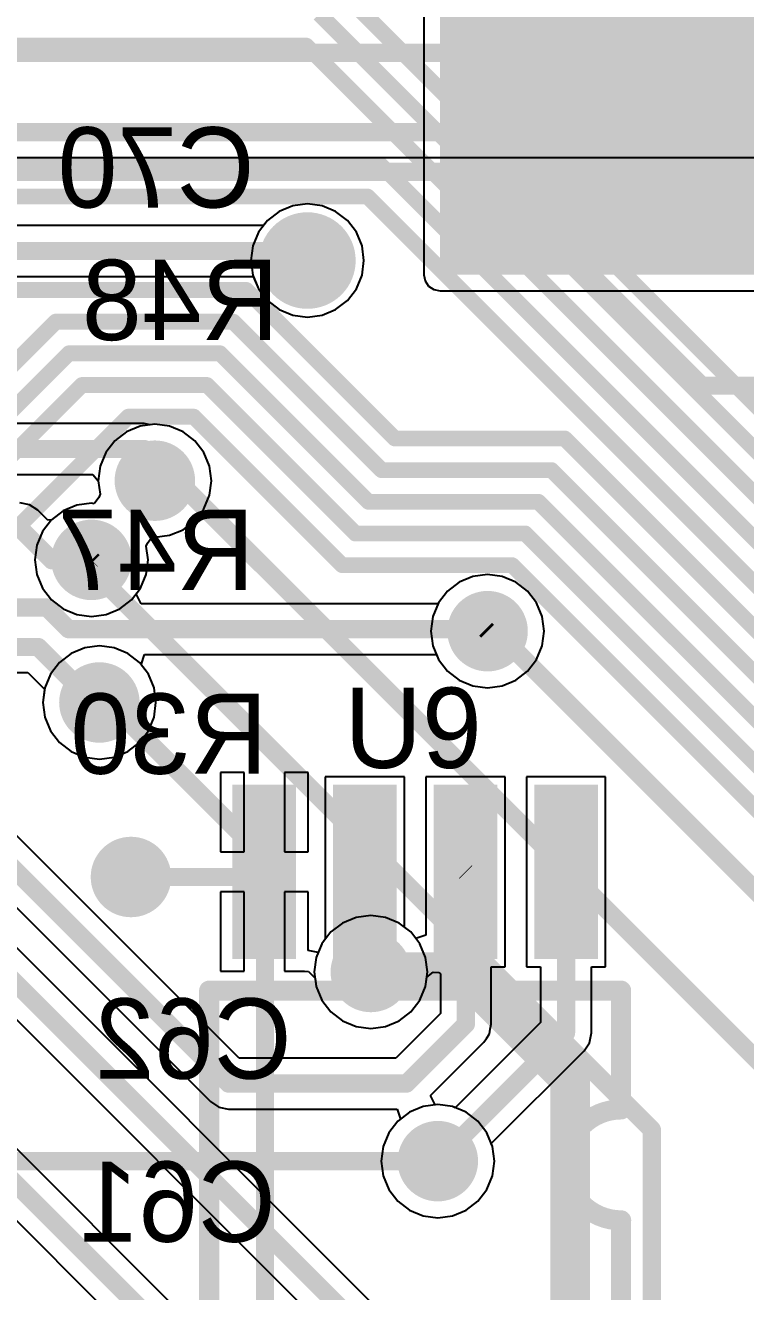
# Model space of a CAD drawing. Header units: millimetres. Extents: x 0 to 7.44, y -3.03 to 0.
# Drawn here: x 2.243 to 2.601, y -1.848 to -1.219 of the extents above; entities that cross this region are included whole.
import ezdxf

# ---------------------------------------------------------------- set-up
doc = ezdxf.new("R2010")
doc.units = ezdxf.units.MM
doc.header["$MEASUREMENT"] = 0
for name, color, linetype in [('BottomLayer', 5, 'Continuous'), ('BottomOverlay', 54, 'Continuous'), ('BottomSolder', 6, 'Continuous'), ('MidLayer1', 16, 'Continuous'), ('MidLayer2', 76, 'Continuous'), ('MultiLayer', 9, 'Continuous'), ('TopLayer', 1, 'Continuous'), ('TopOverlay', 2, 'Continuous'), ('TopPaste', 8, 'Continuous'), ('TopSolder', 216, 'Continuous'), ('ViaHoleLayer', 16, 'Continuous')]:
    doc.layers.add(name, color=color, linetype=linetype)

# ---------------------------------------------------------------- blocks, each defined once
blk = doc.blocks.new('25P80_113')
at = {"layer": 'TopLayer'}
for points in [[(-0.18504, 0.06319), (-0.1063, 0.06319), (-0.18504, 0.08681), (-0.1063, 0.08681)], [(0.1063, 0.06319), (0.18504, 0.06319), (0.1063, 0.08681), (0.18504, 0.08681)], [(-0.18504, 0.01319), (-0.1063, 0.01319), (-0.18504, 0.03681), (-0.1063, 0.03681)], [(0.1063, 0.01319), (0.18504, 0.01319), (0.1063, 0.03681), (0.18504, 0.03681)], [(-0.18504, -0.03681), (-0.1063, -0.03681), (-0.18504, -0.01319), (-0.1063, -0.01319)], [(0.1063, -0.03681), (0.18504, -0.03681), (0.1063, -0.01319), (0.18504, -0.01319)], [(-0.18504, -0.08681), (-0.1063, -0.08681), (-0.18504, -0.06319), (-0.1063, -0.06319)], [(0.1063, -0.08681), (0.18504, -0.08681), (0.1063, -0.06319), (0.18504, -0.06319)]]:
    blk.add_solid(points, dxfattribs=at)
at = {"layer": 'TopOverlay', "const_width": 0.01}
for points in [[(-0.02757, 0.10236), (-0.0866, 0.10236)], [(-0.0866, -0.10236), (-0.0866, 0.10236)], [(0.0866, 0.10236), (0.02757, 0.10236)], [(0.0866, -0.10236), (0.0866, 0.10236)], [(0.0866, -0.10236), (-0.0866, -0.10236)]]:
    blk.add_lwpolyline(points, dxfattribs=at)
at = {"layer": 'TopOverlay', "const_width": 0.005}
for points in [[(-0.0891, 0.10236, 1), (-0.0841, 0.10236, 1)], [(-0.0891, 0.10236, 1), (-0.0841, 0.10236, 1)], [(-0.03007, 0.10238, 1), (-0.02507, 0.10238, 1)], [(-0.03007, 0.10236, 1), (-0.02507, 0.10236, 1)], [(0.02507, 0.10238, 1), (0.03007, 0.10238, 1)], [(0.02507, 0.10236, 1), (0.03007, 0.10236, 1)], [(0.0841, 0.10236, 1), (0.0891, 0.10236, 1)], [(0.0841, 0.10236, 1), (0.0891, 0.10236, 1)], [(-0.0891, -0.10236, 1), (-0.0841, -0.10236, 1)], [(-0.0891, -0.10236, 1), (-0.0841, -0.10236, 1)], [(0.0841, -0.10236, 1), (0.0891, -0.10236, 1)], [(0.0841, -0.10236, 1), (0.0891, -0.10236, 1)]]:
    blk.add_lwpolyline(points, format="xyb", close=True, dxfattribs=at)
at = {"layer": 'TopOverlay', "const_width": 0.01}
blk.add_lwpolyline([(0.02757, 0.10238, -1), (-0.02757, 0.10238)], format="xyb", dxfattribs=at)
at = {"layer": 'TopPaste'}
for points in [[(-0.18504, 0.06319), (-0.1063, 0.06319), (-0.18504, 0.08681), (-0.1063, 0.08681)], [(0.1063, 0.06319), (0.18504, 0.06319), (0.1063, 0.08681), (0.18504, 0.08681)], [(-0.18504, 0.01319), (-0.1063, 0.01319), (-0.18504, 0.03681), (-0.1063, 0.03681)], [(0.1063, 0.01319), (0.18504, 0.01319), (0.1063, 0.03681), (0.18504, 0.03681)], [(-0.18504, -0.03681), (-0.1063, -0.03681), (-0.18504, -0.01319), (-0.1063, -0.01319)], [(0.1063, -0.03681), (0.18504, -0.03681), (0.1063, -0.01319), (0.18504, -0.01319)], [(-0.18504, -0.08681), (-0.1063, -0.08681), (-0.18504, -0.06319), (-0.1063, -0.06319)], [(0.1063, -0.08681), (0.18504, -0.08681), (0.1063, -0.06319), (0.18504, -0.06319)]]:
    blk.add_solid(points, dxfattribs=at)
at = {"layer": 'TopSolder'}
for points in [[(-0.18904, 0.05919), (-0.1023, 0.05919), (-0.18904, 0.09081), (-0.1023, 0.09081)], [(0.1023, 0.05919), (0.18904, 0.05919), (0.1023, 0.09081), (0.18904, 0.09081)], [(-0.18904, 0.00919), (-0.1023, 0.00919), (-0.18904, 0.04081), (-0.1023, 0.04081)], [(0.1023, 0.00919), (0.18904, 0.00919), (0.1023, 0.04081), (0.18904, 0.04081)], [(-0.18904, -0.04081), (-0.1023, -0.04081), (-0.18904, -0.00919), (-0.1023, -0.00919)], [(0.1023, -0.04081), (0.18904, -0.04081), (0.1023, -0.00919), (0.18904, -0.00919)], [(-0.18904, -0.09081), (-0.1023, -0.09081), (-0.18904, -0.05919), (-0.1023, -0.05919)], [(0.1023, -0.09081), (0.18904, -0.09081), (0.1023, -0.05919), (0.18904, -0.05919)]]:
    blk.add_solid(points, dxfattribs=at)

msp = doc.modelspace()

# ---------------------------------------------------------------- linework, layer by layer
at = {"layer": 'BottomLayer'}
for p, q in [((2.44079, -0.97638), (2.44079, -1.34252)), ((2.37561, -1.30831), (2.36883, -1.31112)), ((2.38289, -1.30735), (2.37561, -1.30831)), ((2.39016, -1.30831), (2.38289, -1.30735)), ((2.39694, -1.31112), (2.39016, -1.30831)), ((2.36883, -1.31112), (2.36301, -1.31559)), ((2.40277, -1.31559), (2.39694, -1.31112)), ((2.35854, -1.32141), (2.35573, -1.32819)), ((2.36301, -1.31559), (2.35854, -1.32141)), ((2.40723, -1.32141), (2.40277, -1.31559)), ((2.41004, -1.32819), (2.40723, -1.32141)), ((2.35573, -1.32819), (2.35477, -1.33547)), ((2.411, -1.33547), (2.41004, -1.32819)), ((2.35477, -1.33547), (2.35573, -1.34275)), ((2.41004, -1.34275), (2.411, -1.33547)), ((2.35573, -1.34275), (2.35854, -1.34953)), ((2.40723, -1.34953), (2.41004, -1.34275)), ((2.44079, -1.34252), (2.4414, -1.34559)), ((2.4414, -1.34559), (2.44314, -1.3482)), ((2.35854, -1.34953), (2.36301, -1.35535)), ((2.40277, -1.35535), (2.40723, -1.34953)), ((2.44314, -1.3482), (2.44575, -1.34994)), ((2.44575, -1.34994), (2.44882, -1.35055)), ((2.44882, -1.35055), (2.72441, -1.35055)), ((2.36301, -1.35535), (2.36883, -1.35982)), ((2.39694, -1.35982), (2.40277, -1.35535)), ((2.36883, -1.35982), (2.37561, -1.36263)), ((2.37561, -1.36263), (2.38289, -1.36358)), ((2.38289, -1.36358), (2.39016, -1.36263)), ((2.39016, -1.36263), (2.39694, -1.35982)), ((2.29302, -1.42053), (2.2872, -1.425)), ((2.29981, -1.41772), (2.29302, -1.42053)), ((2.30708, -1.41676), (2.29981, -1.41772)), ((2.31436, -1.41772), (2.30708, -1.41676)), ((2.32114, -1.42053), (2.31436, -1.41772)), ((2.32696, -1.425), (2.32114, -1.42053)), ((2.2872, -1.425), (2.28273, -1.43082)), ((2.33143, -1.43082), (2.32696, -1.425)), ((2.28273, -1.43082), (2.27993, -1.4376)), ((2.33424, -1.4376), (2.33143, -1.43082)), ((2.27993, -1.4376), (2.27897, -1.44488)), ((2.3352, -1.44488), (2.33424, -1.4376)), ((2.27897, -1.44488), (2.27986, -1.45165)), ((2.33424, -1.45216), (2.3352, -1.44488)), ((2.27932, -1.45324), (2.27696, -1.45632)), ((2.27986, -1.45165), (2.27932, -1.45324)), ((2.33143, -1.45894), (2.33424, -1.45216)), ((2.26153, -1.4599), (2.25571, -1.46437)), ((2.26831, -1.45709), (2.26153, -1.4599)), ((2.27559, -1.45613), (2.26831, -1.45709)), ((2.27696, -1.45632), (2.27559, -1.45613)), ((2.32696, -1.46476), (2.33143, -1.45894)), ((2.25571, -1.46437), (2.25124, -1.47019)), ((2.32114, -1.46923), (2.32696, -1.46476)), ((2.25124, -1.47019), (2.24843, -1.47697)), ((2.30708, -1.47299), (2.31436, -1.47204)), ((2.31436, -1.47204), (2.32114, -1.46923)), ((2.24843, -1.47697), (2.24747, -1.48425)), ((2.30281, -1.47747), (2.30335, -1.47589)), ((2.3037, -1.48425), (2.30281, -1.47747)), ((2.30335, -1.47589), (2.30571, -1.47281)), ((2.30571, -1.47281), (2.30708, -1.47299)), ((2.24747, -1.48425), (2.24843, -1.49153)), ((2.30274, -1.49153), (2.3037, -1.48425)), ((2.24843, -1.49153), (2.25124, -1.49831)), ((2.29993, -1.49831), (2.30274, -1.49153)), ((2.47244, -1.49157), (2.46516, -1.49253)), ((2.47971, -1.49253), (2.47244, -1.49157)), ((2.45838, -1.49533), (2.45256, -1.4998)), ((2.46516, -1.49253), (2.45838, -1.49533)), ((2.48649, -1.49533), (2.47971, -1.49253)), ((2.49232, -1.4998), (2.48649, -1.49533)), ((2.25124, -1.49831), (2.25571, -1.50413)), ((2.25571, -1.50413), (2.26153, -1.5086)), ((2.28964, -1.5086), (2.29547, -1.50413)), ((2.29547, -1.50413), (2.29993, -1.49831)), ((2.45256, -1.4998), (2.44809, -1.50562)), ((2.49678, -1.50562), (2.49232, -1.4998)), ((2.26153, -1.5086), (2.26831, -1.51141)), ((2.28286, -1.51141), (2.28964, -1.5086)), ((2.44809, -1.50562), (2.44528, -1.51241)), ((2.49959, -1.51241), (2.49678, -1.50562)), ((2.26831, -1.51141), (2.27559, -1.51236)), ((2.27559, -1.51236), (2.28286, -1.51141)), ((2.44528, -1.51241), (2.44432, -1.51968)), ((2.50055, -1.51968), (2.49959, -1.51241)), ((2.44432, -1.51968), (2.44528, -1.52696)), ((2.49959, -1.52696), (2.50055, -1.51968)), ((2.27225, -1.52796), (2.26547, -1.53077)), ((2.27952, -1.527), (2.27225, -1.52796)), ((2.2868, -1.52796), (2.27952, -1.527)), ((2.29358, -1.53077), (2.2868, -1.52796)), ((2.44528, -1.52696), (2.44809, -1.53374)), ((2.49678, -1.53374), (2.49959, -1.52696)), ((2.25964, -1.53523), (2.25518, -1.54106)), ((2.26547, -1.53077), (2.25964, -1.53523)), ((2.2994, -1.53523), (2.29358, -1.53077)), ((2.30387, -1.54106), (2.2994, -1.53523)), ((2.44809, -1.53374), (2.45256, -1.53956)), ((2.49232, -1.53956), (2.49678, -1.53374)), ((2.25518, -1.54106), (2.25237, -1.54784)), ((2.30668, -1.54784), (2.30387, -1.54106)), ((2.45256, -1.53956), (2.45838, -1.54403)), ((2.48649, -1.54403), (2.49232, -1.53956)), ((2.25237, -1.54784), (2.25141, -1.55512)), ((2.30764, -1.55512), (2.30668, -1.54784)), ((2.45838, -1.54403), (2.46516, -1.54684)), ((2.46516, -1.54684), (2.47244, -1.5478)), ((2.47244, -1.5478), (2.47971, -1.54684)), ((2.47971, -1.54684), (2.48649, -1.54403)), ((2.25141, -1.55512), (2.25237, -1.56239)), ((2.30668, -1.56239), (2.30764, -1.55512)), ((2.25237, -1.56239), (2.25518, -1.56917)), ((2.30387, -1.56917), (2.30668, -1.56239)), ((2.25518, -1.56917), (2.25964, -1.57499)), ((2.2994, -1.57499), (2.30387, -1.56917)), ((2.25964, -1.57499), (2.26547, -1.57946)), ((2.26547, -1.57946), (2.27225, -1.58227)), ((2.2868, -1.58227), (2.29358, -1.57946)), ((2.29358, -1.57946), (2.2994, -1.57499)), ((2.27225, -1.58227), (2.27952, -1.58323)), ((2.27952, -1.58323), (2.2868, -1.58227)), ((2.41441, -1.66095), (2.40713, -1.66191)), ((2.42168, -1.66191), (2.41441, -1.66095)), ((2.40035, -1.66472), (2.39453, -1.66918)), ((2.40713, -1.66191), (2.40035, -1.66472)), ((2.42846, -1.66472), (2.42168, -1.66191)), ((2.43429, -1.66918), (2.42846, -1.66472)), ((2.39453, -1.66918), (2.39006, -1.67501)), ((2.43875, -1.67501), (2.43429, -1.66918)), ((2.39006, -1.67501), (2.38725, -1.68179)), ((2.44156, -1.68179), (2.43875, -1.67501)), ((2.38725, -1.68179), (2.38629, -1.68906)), ((2.44252, -1.68906), (2.44156, -1.68179)), ((2.38629, -1.68906), (2.38725, -1.69634)), ((2.44156, -1.69634), (2.44252, -1.68906)), ((2.38725, -1.69634), (2.39006, -1.70312)), ((2.43875, -1.70312), (2.44156, -1.69634)), ((2.39006, -1.70312), (2.39453, -1.70894)), ((2.43429, -1.70894), (2.43875, -1.70312)), ((2.39453, -1.70894), (2.40035, -1.71341)), ((2.42846, -1.71341), (2.43429, -1.70894)), ((2.40035, -1.71341), (2.40713, -1.71622)), ((2.40713, -1.71622), (2.41441, -1.71718)), ((2.41441, -1.71718), (2.42168, -1.71622)), ((2.42168, -1.71622), (2.42846, -1.71341)), ((2.44043, -1.75593), (2.43365, -1.75873)), ((2.44771, -1.75497), (2.44043, -1.75593)), ((2.45499, -1.75593), (2.44771, -1.75497)), ((2.46177, -1.75873), (2.45499, -1.75593)), ((2.43365, -1.75873), (2.42783, -1.7632)), ((2.46759, -1.7632), (2.46177, -1.75873)), ((2.42783, -1.7632), (2.42336, -1.76903)), ((2.47206, -1.76903), (2.46759, -1.7632)), ((2.42336, -1.76903), (2.42055, -1.77581)), ((2.47487, -1.77581), (2.47206, -1.76903)), ((2.42055, -1.77581), (2.41959, -1.78308)), ((2.47582, -1.78308), (2.47487, -1.77581)), ((2.41959, -1.78308), (2.42055, -1.79036)), ((2.47487, -1.79036), (2.47582, -1.78308)), ((2.42055, -1.79036), (2.42336, -1.79714)), ((2.47206, -1.79714), (2.47487, -1.79036)), ((2.42336, -1.79714), (2.42783, -1.80296)), ((2.46759, -1.80296), (2.47206, -1.79714)), ((2.42783, -1.80296), (2.43365, -1.80743)), ((2.46177, -1.80743), (2.46759, -1.80296)), ((2.43365, -1.80743), (2.44043, -1.81024)), ((2.44043, -1.81024), (2.44771, -1.8112)), ((2.44771, -1.8112), (2.45499, -1.81024)), ((2.45499, -1.81024), (2.46177, -1.80743))]:
    msp.add_line(p, q, dxfattribs=at)
at = {"layer": 'BottomLayer', "const_width": 0.02}
for points in [[(2.37289, -1.33547, 1), (2.39289, -1.33547, 1)], [(2.29708, -1.44488, 1), (2.31708, -1.44488, 1)], [(2.26559, -1.48425, 1), (2.28559, -1.48425, 1)], [(2.46244, -1.51968, 1), (2.48244, -1.51968, 1)], [(2.26952, -1.55512, 1), (2.28952, -1.55512, 1)], [(2.28521, -1.64185, 1), (2.30521, -1.64185, 1)], [(2.40441, -1.68906, 1), (2.42441, -1.68906, 1)], [(2.43771, -1.78308, 1), (2.45771, -1.78308, 1)]]:
    msp.add_lwpolyline(points, format="xyb", close=True, dxfattribs=at)
at = {"layer": 'BottomLayer'}
msp.add_solid([(2.44882, -1.34252), (2.72441, -1.34252), (2.44882, -0.97638), (2.72441, -0.97638)], dxfattribs=at)
at = {"layer": 'BottomSolder', "const_width": 0.024}
msp.add_lwpolyline([(2.37089, -1.33547, 1), (2.39489, -1.33547, 1)], format="xyb", close=True, dxfattribs=at)
at = {"layer": 'MidLayer1'}
for points, const_width in [([(2.34747, -1.14929), (2.93375, -1.73557)], 0.00787), ([(2.38882, -1.21291), (2.91339, -1.73748)], 0.00787), ([(1.92912, -1.22866), (2.3823, -1.22866)], 0.00787), ([(2.3823, -1.22866), (2.89764, -1.744)], 0.00787), ([(2.05581, -1.28791), (2.41928, -1.28791)], 0.00787), ([(2.41928, -1.28791), (2.88189, -1.75052)], 0.00787), ([(2.06234, -1.30366), (2.41275, -1.30366)], 0.00787), ([(2.41275, -1.30366), (2.86614, -1.75705)], 0.00787), ([(2.03936, -1.35008), (2.35251, -1.35008)], 0.00787), ([(2.35251, -1.35008), (2.42632, -1.42389)], 0.00787), ([(2.20215, -1.42157), (2.2579, -1.36582)], 0.00787), ([(2.2579, -1.36582), (2.34598, -1.36582)], 0.00787), ([(2.34598, -1.36582), (2.4198, -1.43964)], 0.00787), ([(2.20867, -1.43732), (2.26442, -1.38157)], 0.00787), ([(2.26442, -1.38157), (2.33946, -1.38157)], 0.00787), ([(2.33946, -1.38157), (2.41327, -1.45539)], 0.00787), ([(2.21519, -1.45307), (2.27094, -1.39732)], 0.00787), ([(2.27094, -1.39732), (2.33294, -1.39732)], 0.00787), ([(2.33294, -1.39732), (2.40675, -1.47113)], 0.00787), ([(2.23816, -1.46882), (2.29391, -1.41307)], 0.00787), ([(2.29391, -1.41307), (2.32641, -1.41307)], 0.00787), ([(2.32641, -1.41307), (2.40023, -1.48688)], 0.00787), ([(2.42632, -1.42389), (2.51072, -1.42389)], 0.00787), ([(2.51072, -1.42389), (2.85039, -1.76357)], 0.00787), ([(2.30878, -1.43529), (2.65781, -1.78432)], 0.00906), ([(2.4198, -1.43964), (2.50419, -1.43964)], 0.00787), ([(2.50419, -1.43964), (2.83465, -1.77009)], 0.00787), ([(2.41327, -1.45539), (2.49767, -1.45539)], 0.00787), ([(2.49767, -1.45539), (2.8189, -1.77661)], 0.00787), ([(2.40675, -1.47113), (2.49115, -1.47113)], 0.00787), ([(2.49115, -1.47113), (2.80315, -1.78314)], 0.00787), ([(2.27559, -1.48425), (2.27648, -1.48514)], 0.00906), ([(2.27648, -1.48986), (2.27648, -1.48514)], 0.00906), ([(2.27648, -1.48986), (2.55409, -1.76746)], 0.00906), ([(2.40023, -1.48688), (2.48462, -1.48688)], 0.00787), ([(2.48462, -1.48688), (2.7874, -1.78966)], 0.00787), ([(2.47244, -1.51968), (2.47665, -1.51968)], 0.00906), ([(2.47665, -1.51968), (2.76153, -1.80456)], 0.00906), ([(2.27952, -1.55512), (2.28441, -1.55512)], 0.00906), ([(2.28441, -1.55512), (2.36182, -1.63253)], 0.00906), ([(2.36182, -2.54619), (2.36182, -1.63253)], 0.00906), ([(2.55409, -2.54408), (2.55409, -1.76746)], 0.00906)]:
    msp.add_lwpolyline(points, dxfattribs=dict(at, const_width=const_width))
for points, const_width in [([(2.38033, -1.22866, 1), (2.38427, -1.22866, 1)], 0.00394), ([(2.38033, -1.22866, 1), (2.38427, -1.22866, 1)], 0.00394), ([(2.41731, -1.28791, 1), (2.42125, -1.28791, 1)], 0.00394), ([(2.41731, -1.28791, 1), (2.42125, -1.28791, 1)], 0.00394), ([(2.41079, -1.30366, 1), (2.41472, -1.30366, 1)], 0.00394), ([(2.41079, -1.30366, 1), (2.41472, -1.30366, 1)], 0.00394), ([(2.37289, -1.33547, 1), (2.39289, -1.33547, 1)], 0.02), ([(2.35054, -1.35008, 1), (2.35447, -1.35008, 1)], 0.00394), ([(2.35054, -1.35008, 1), (2.35447, -1.35008, 1)], 0.00394), ([(2.25593, -1.36582, 1), (2.25987, -1.36582, 1)], 0.00394), ([(2.25593, -1.36582, 1), (2.25987, -1.36582, 1)], 0.00394), ([(2.34401, -1.36582, 1), (2.34795, -1.36582, 1)], 0.00394), ([(2.34401, -1.36582, 1), (2.34795, -1.36582, 1)], 0.00394), ([(2.26245, -1.38157, 1), (2.26639, -1.38157, 1)], 0.00394), ([(2.26245, -1.38157, 1), (2.26639, -1.38157, 1)], 0.00394), ([(2.33749, -1.38157, 1), (2.34143, -1.38157, 1)], 0.00394), ([(2.33749, -1.38157, 1), (2.34143, -1.38157, 1)], 0.00394), ([(2.26897, -1.39732, 1), (2.27291, -1.39732, 1)], 0.00394), ([(2.26897, -1.39732, 1), (2.27291, -1.39732, 1)], 0.00394), ([(2.33097, -1.39732, 1), (2.33491, -1.39732, 1)], 0.00394), ([(2.33097, -1.39732, 1), (2.33491, -1.39732, 1)], 0.00394), ([(2.29194, -1.41307, 1), (2.29587, -1.41307, 1)], 0.00394), ([(2.29194, -1.41307, 1), (2.29587, -1.41307, 1)], 0.00394), ([(2.32445, -1.41307, 1), (2.32838, -1.41307, 1)], 0.00394), ([(2.32445, -1.41307, 1), (2.32838, -1.41307, 1)], 0.00394), ([(2.42435, -1.42389, 1), (2.42829, -1.42389, 1)], 0.00394), ([(2.42435, -1.42389, 1), (2.42829, -1.42389, 1)], 0.00394), ([(2.50875, -1.42389, 1), (2.51268, -1.42389, 1)], 0.00394), ([(2.50875, -1.42389, 1), (2.51268, -1.42389, 1)], 0.00394), ([(2.29708, -1.44488, 1), (2.31708, -1.44488, 1)], 0.02), ([(2.30652, -1.43529, 1), (2.31104, -1.43529, 1)], 0.00453), ([(2.41783, -1.43964, 1), (2.42177, -1.43964, 1)], 0.00394), ([(2.41783, -1.43964, 1), (2.42177, -1.43964, 1)], 0.00394), ([(2.50222, -1.43964, 1), (2.50616, -1.43964, 1)], 0.00394), ([(2.50222, -1.43964, 1), (2.50616, -1.43964, 1)], 0.00394), ([(2.41131, -1.45539, 1), (2.41524, -1.45539, 1)], 0.00394), ([(2.41131, -1.45539, 1), (2.41524, -1.45539, 1)], 0.00394), ([(2.4957, -1.45539, 1), (2.49964, -1.45539, 1)], 0.00394), ([(2.4957, -1.45539, 1), (2.49964, -1.45539, 1)], 0.00394), ([(2.26559, -1.48425, 1), (2.28559, -1.48425, 1)], 0.02), ([(2.40478, -1.47113, 1), (2.40872, -1.47113, 1)], 0.00394), ([(2.40478, -1.47113, 1), (2.40872, -1.47113, 1)], 0.00394), ([(2.48918, -1.47113, 1), (2.49311, -1.47113, 1)], 0.00394), ([(2.48918, -1.47113, 1), (2.49311, -1.47113, 1)], 0.00394), ([(2.27332, -1.48425, 1), (2.27785, -1.48425, 1)], 0.00453), ([(2.27421, -1.48514, 1), (2.27874, -1.48514, 1)], 0.00453), ([(2.27421, -1.48514, 1), (2.27874, -1.48514, 1)], 0.00453), ([(2.27421, -1.48986, 1), (2.27874, -1.48986, 1)], 0.00453), ([(2.27421, -1.48986, 1), (2.27874, -1.48986, 1)], 0.00453), ([(2.39826, -1.48688, 1), (2.4022, -1.48688, 1)], 0.00394), ([(2.39826, -1.48688, 1), (2.4022, -1.48688, 1)], 0.00394), ([(2.48265, -1.48688, 1), (2.48659, -1.48688, 1)], 0.00394), ([(2.48265, -1.48688, 1), (2.48659, -1.48688, 1)], 0.00394), ([(2.46244, -1.51968, 1), (2.48244, -1.51968, 1)], 0.02), ([(2.47017, -1.51968, 1), (2.4747, -1.51968, 1)], 0.00453), ([(2.47439, -1.51968, 1), (2.47892, -1.51968, 1)], 0.00453), ([(2.47439, -1.51968, 1), (2.47892, -1.51968, 1)], 0.00453), ([(2.26952, -1.55512, 1), (2.28952, -1.55512, 1)], 0.02), ([(2.27726, -1.55512, 1), (2.28179, -1.55512, 1)], 0.00453), ([(2.28214, -1.55512, 1), (2.28667, -1.55512, 1)], 0.00453), ([(2.28214, -1.55512, 1), (2.28667, -1.55512, 1)], 0.00453), ([(2.28521, -1.64185, 1), (2.30521, -1.64185, 1)], 0.02), ([(2.35956, -1.63253, 1), (2.36409, -1.63253, 1)], 0.00453), ([(2.35956, -1.63253, 1), (2.36409, -1.63253, 1)], 0.00453), ([(2.40441, -1.68906, 1), (2.42441, -1.68906, 1)], 0.02), ([(2.43771, -1.78308, 1), (2.45771, -1.78308, 1)], 0.02), ([(2.55182, -1.76746, 1), (2.55635, -1.76746, 1)], 0.00453), ([(2.55182, -1.76746, 1), (2.55635, -1.76746, 1)], 0.00453)]:
    msp.add_lwpolyline(points, format="xyb", close=True, dxfattribs=dict(at, const_width=const_width))
at = {"layer": 'MidLayer2'}
for points, const_width in [([(2.37289, -1.33547, 1), (2.39289, -1.33547, 1)], 0.02), ([(2.29708, -1.44488, 1), (2.31708, -1.44488, 1)], 0.02), ([(2.26559, -1.48425, 1), (2.28559, -1.48425, 1)], 0.02), ([(2.46244, -1.51968, 1), (2.48244, -1.51968, 1)], 0.02), ([(2.26952, -1.55512, 1), (2.28952, -1.55512, 1)], 0.02), ([(2.28521, -1.64185, 1), (2.30521, -1.64185, 1)], 0.02), ([(2.40441, -1.68906, 1), (2.42441, -1.68906, 1)], 0.02), ([(2.40948, -1.68906, 1), (2.41933, -1.68906, 1)], 0.00984), ([(2.45551, -1.68906, 1), (2.46535, -1.68906, 1)], 0.00984), ([(2.45551, -1.68906, 1), (2.46535, -1.68906, 1)], 0.00984), ([(2.50862, -1.74217, 1), (2.51846, -1.74217, 1)], 0.00984), ([(2.50862, -1.74217, 1), (2.51846, -1.74217, 1)], 0.00984), ([(2.43771, -1.78308, 1), (2.45771, -1.78308, 1)], 0.02), ([(2.44544, -1.78308, 1), (2.44997, -1.78308, 1)], 0.00453)]:
    msp.add_lwpolyline(points, format="xyb", close=True, dxfattribs=dict(at, const_width=const_width))
for points, const_width in [([(2.41441, -1.68906), (2.46043, -1.68906)], 0.01969), ([(2.46043, -1.68906), (2.51354, -1.74217)], 0.01969), ([(2.51354, -1.90031), (2.51354, -1.74217)], 0.01969), ([(2.23528, -1.78308), (2.44771, -1.78308)], 0.00906)]:
    msp.add_lwpolyline(points, dxfattribs=dict(at, const_width=const_width))
at = {"layer": 'MultiLayer', "const_width": 0.02}
for points in [[(2.37289, -1.33547, 1), (2.39289, -1.33547, 1)], [(2.29708, -1.44488, 1), (2.31708, -1.44488, 1)], [(2.26559, -1.48425, 1), (2.28559, -1.48425, 1)], [(2.46244, -1.51968, 1), (2.48244, -1.51968, 1)], [(2.26952, -1.55512, 1), (2.28952, -1.55512, 1)], [(2.28521, -1.64185, 1), (2.30521, -1.64185, 1)], [(2.40441, -1.68906, 1), (2.42441, -1.68906, 1)], [(2.43771, -1.78308, 1), (2.45771, -1.78308, 1)]]:
    msp.add_lwpolyline(points, format="xyb", close=True, dxfattribs=at)
at = {"layer": 'TopLayer'}
for p, q in [((2.07102, -1.2843), (2.97638, -1.2843)), ((2.37561, -1.30831), (2.36883, -1.31112)), ((2.38289, -1.30735), (2.37561, -1.30831)), ((2.39016, -1.30831), (2.38289, -1.30735)), ((2.39694, -1.31112), (2.39016, -1.30831)), ((2.36883, -1.31112), (2.36301, -1.31559)), ((2.40277, -1.31559), (2.39694, -1.31112)), ((2.36111, -1.31806), (2.07589, -1.31806)), ((2.36301, -1.31559), (2.36111, -1.31806)), ((2.40723, -1.32141), (2.40277, -1.31559)), ((2.41004, -1.32819), (2.40723, -1.32141)), ((2.411, -1.33547), (2.41004, -1.32819)), ((2.41004, -1.34275), (2.411, -1.33547)), ((2.07589, -1.34335), (2.35598, -1.34335)), ((2.35598, -1.34335), (2.35854, -1.34953)), ((2.40723, -1.34953), (2.41004, -1.34275)), ((2.35854, -1.34953), (2.36301, -1.35535)), ((2.40277, -1.35535), (2.40723, -1.34953)), ((2.36301, -1.35535), (2.36883, -1.35982)), ((2.39694, -1.35982), (2.40277, -1.35535)), ((2.36883, -1.35982), (2.37561, -1.36263)), ((2.37561, -1.36263), (2.38289, -1.36358)), ((2.38289, -1.36358), (2.39016, -1.36263)), ((2.39016, -1.36263), (2.39694, -1.35982)), ((2.30178, -1.41649), (2.20814, -1.41649)), ((2.30472, -1.41708), (2.30178, -1.41649)), ((2.30708, -1.41676), (2.30472, -1.41708)), ((2.31436, -1.41772), (2.30708, -1.41676)), ((2.32114, -1.42053), (2.31436, -1.41772)), ((2.32696, -1.425), (2.32114, -1.42053)), ((2.33143, -1.43082), (2.32696, -1.425)), ((2.33424, -1.4376), (2.33143, -1.43082)), ((2.3352, -1.44488), (2.33424, -1.4376)), ((2.07102, -1.44178), (2.27625, -1.44178)), ((2.27625, -1.44178), (2.27897, -1.44488)), ((2.27897, -1.44488), (2.27986, -1.45165)), ((2.33424, -1.45216), (2.3352, -1.44488)), ((2.27932, -1.45324), (2.27696, -1.45632)), ((2.27986, -1.45165), (2.27932, -1.45324)), ((2.33143, -1.45894), (2.33424, -1.45216)), ((2.24482, -1.45682), (2.23998, -1.45586)), ((2.24893, -1.45956), (2.24482, -1.45682)), ((2.25385, -1.46449), (2.24893, -1.45956)), ((2.26153, -1.4599), (2.25571, -1.46437)), ((2.26831, -1.45709), (2.26153, -1.4599)), ((2.27559, -1.45613), (2.26831, -1.45709)), ((2.27696, -1.45632), (2.27559, -1.45613)), ((2.32696, -1.46476), (2.33143, -1.45894)), ((2.25571, -1.46437), (2.25385, -1.46449)), ((2.32114, -1.46923), (2.32696, -1.46476)), ((2.30708, -1.47299), (2.31436, -1.47204)), ((2.31436, -1.47204), (2.32114, -1.46923)), ((2.30281, -1.47747), (2.30335, -1.47589)), ((2.3037, -1.48425), (2.30281, -1.47747)), ((2.30335, -1.47589), (2.30571, -1.47281)), ((2.30571, -1.47281), (2.30708, -1.47299)), ((2.30274, -1.49153), (2.3037, -1.48425)), ((2.29993, -1.49831), (2.30274, -1.49153)), ((2.47244, -1.49157), (2.46516, -1.49253)), ((2.47971, -1.49253), (2.47244, -1.49157)), ((2.45838, -1.49533), (2.45256, -1.4998)), ((2.46516, -1.49253), (2.45838, -1.49533)), ((2.48649, -1.49533), (2.47971, -1.49253)), ((2.49232, -1.4998), (2.48649, -1.49533)), ((2.29783, -1.50105), (2.29993, -1.49831)), ((2.3003, -1.50605), (2.29783, -1.50105)), ((2.45256, -1.4998), (2.44809, -1.50562)), ((2.49678, -1.50562), (2.49232, -1.4998)), ((2.44791, -1.50605), (2.3003, -1.50605)), ((2.44809, -1.50562), (2.44791, -1.50605)), ((2.49959, -1.51241), (2.49678, -1.50562)), ((2.50055, -1.51968), (2.49959, -1.51241)), ((2.49959, -1.52696), (2.50055, -1.51968)), ((2.49678, -1.53374), (2.49959, -1.52696)), ((2.30025, -1.53634), (2.30189, -1.53134)), ((2.30189, -1.53134), (2.44709, -1.53134)), ((2.44709, -1.53134), (2.44809, -1.53374)), ((2.44809, -1.53374), (2.45256, -1.53956)), ((2.49232, -1.53956), (2.49678, -1.53374)), ((2.07589, -1.5402), (2.24389, -1.5402)), ((2.24389, -1.5402), (2.25227, -1.54858)), ((2.30387, -1.54106), (2.30025, -1.53634)), ((2.30668, -1.54784), (2.30387, -1.54106)), ((2.45256, -1.53956), (2.45838, -1.54403)), ((2.48649, -1.54403), (2.49232, -1.53956)), ((2.30764, -1.55512), (2.30668, -1.54784)), ((2.45838, -1.54403), (2.46516, -1.54684)), ((2.46516, -1.54684), (2.47244, -1.5478)), ((2.47244, -1.5478), (2.47971, -1.54684)), ((2.47971, -1.54684), (2.48649, -1.54403)), ((2.25227, -1.54858), (2.25141, -1.55512)), ((2.34895, -1.73188), (2.17505, -1.55799)), ((2.25141, -1.55512), (2.25237, -1.56239)), ((2.30668, -1.56239), (2.30764, -1.55512)), ((2.25237, -1.56239), (2.25518, -1.56917)), ((2.30387, -1.56917), (2.30668, -1.56239)), ((2.25518, -1.56917), (2.25964, -1.57499)), ((2.2994, -1.57499), (2.30387, -1.56917)), ((2.16087, -1.57957), (2.33477, -1.75347)), ((2.25964, -1.57499), (2.26547, -1.57946)), ((2.26547, -1.57946), (2.27225, -1.58227)), ((2.2868, -1.58227), (2.29358, -1.57946)), ((2.29358, -1.57946), (2.2994, -1.57499)), ((2.42038, -1.85911), (2.14546, -1.58419)), ((2.27225, -1.58227), (2.27952, -1.58323)), ((2.27952, -1.58323), (2.2868, -1.58227)), ((2.35144, -1.5899), (2.33963, -1.5899)), ((2.33963, -1.5899), (2.33963, -1.62927)), ((2.35144, -1.62927), (2.35144, -1.5899)), ((2.38325, -1.5899), (2.37144, -1.5899)), ((2.37144, -1.5899), (2.37144, -1.62927)), ((2.38325, -1.62927), (2.38325, -1.5899)), ((2.43112, -1.59203), (2.39175, -1.59203)), ((2.39175, -1.59203), (2.39175, -1.6728)), ((2.43112, -1.66676), (2.43112, -1.59203)), ((2.48112, -1.59203), (2.44175, -1.59203)), ((2.44175, -1.59203), (2.44175, -1.6707)), ((2.48112, -1.68652), (2.48112, -1.59203)), ((2.53112, -1.59203), (2.49175, -1.59203)), ((2.49175, -1.59203), (2.49175, -1.68652)), ((2.53112, -1.68652), (2.53112, -1.59203)), ((2.1249, -1.59939), (2.39879, -1.87329)), ((2.33963, -1.62927), (2.35144, -1.62927)), ((2.37144, -1.62927), (2.38325, -1.62927)), ((2.35144, -1.64927), (2.33963, -1.64927)), ((2.33963, -1.64927), (2.33963, -1.68864)), ((2.35144, -1.68864), (2.35144, -1.64927)), ((2.38325, -1.64927), (2.37144, -1.64927)), ((2.37144, -1.64927), (2.37144, -1.68864)), ((2.38325, -1.67838), (2.38325, -1.64927)), ((2.43429, -1.66918), (2.43112, -1.66676)), ((2.39175, -1.6728), (2.39006, -1.67501)), ((2.43675, -1.6724), (2.43429, -1.66918)), ((2.44175, -1.6707), (2.43675, -1.6724)), ((2.38825, -1.67937), (2.38325, -1.67838)), ((2.39006, -1.67501), (2.38825, -1.67937)), ((2.4743, -1.71498), (2.4743, -1.68652)), ((2.4743, -1.68652), (2.48112, -1.68652)), ((2.49175, -1.68652), (2.49879, -1.68652)), ((2.49879, -1.68652), (2.49879, -1.71412)), ((2.52408, -1.71936), (2.52408, -1.68652)), ((2.52408, -1.68652), (2.53112, -1.68652)), ((2.33963, -1.68864), (2.35144, -1.68864)), ((2.37144, -1.68864), (2.3814, -1.68864)), ((2.3814, -1.68864), (2.38342, -1.68882)), ((2.38342, -1.68882), (2.38671, -1.69221)), ((2.38671, -1.69221), (2.38725, -1.69634)), ((2.44156, -1.69634), (2.44217, -1.69169)), ((2.44217, -1.69169), (2.44532, -1.68917)), ((2.44532, -1.68917), (2.44824, -1.68928)), ((2.44824, -1.68928), (2.44901, -1.69005)), ((2.44901, -1.69005), (2.44901, -1.70974)), ((2.34486, -1.88337), (2.15624, -1.69475)), ((2.38725, -1.69634), (2.39006, -1.70312)), ((2.43875, -1.70312), (2.44156, -1.69634)), ((2.39006, -1.70312), (2.39453, -1.70894)), ((2.43429, -1.70894), (2.43875, -1.70312)), ((2.39453, -1.70894), (2.40035, -1.71341)), ((2.44901, -1.70974), (2.42687, -1.73188)), ((2.42846, -1.71341), (2.43429, -1.70894)), ((2.14207, -1.71634), (2.34175, -1.91602)), ((2.40035, -1.71341), (2.40713, -1.71622)), ((2.40713, -1.71622), (2.41441, -1.71718)), ((2.41441, -1.71718), (2.42168, -1.71622)), ((2.42168, -1.71622), (2.42846, -1.71341)), ((2.49879, -1.71412), (2.4564, -1.75651)), ((2.47334, -1.71982), (2.47379, -1.71755)), ((2.47379, -1.71755), (2.4743, -1.71498)), ((2.4743, -1.71498), (2.4743, -1.71498)), ((2.4743, -1.71498), (2.4743, -1.71498)), ((2.44412, -1.7504), (2.4706, -1.72392)), ((2.4706, -1.72392), (2.47186, -1.72204)), ((2.4706, -1.72392), (2.4706, -1.72392)), ((2.4706, -1.72392), (2.4706, -1.72392)), ((2.47186, -1.72204), (2.47334, -1.71982)), ((2.47334, -1.71982), (2.47334, -1.71982)), ((2.47334, -1.71982), (2.47334, -1.71982)), ((2.52038, -1.7283), (2.52312, -1.7242)), ((2.52312, -1.7242), (2.52408, -1.71936)), ((2.52312, -1.7242), (2.52312, -1.7242)), ((2.47428, -1.77439), (2.52038, -1.7283)), ((2.42687, -1.73188), (2.34895, -1.73188)), ((2.33477, -1.75347), (2.33887, -1.75621)), ((2.44645, -1.75513), (2.44412, -1.7504)), ((2.44771, -1.75497), (2.44645, -1.75513)), ((2.45499, -1.75593), (2.44771, -1.75497)), ((2.4564, -1.75651), (2.45499, -1.75593)), ((2.33887, -1.75621), (2.34371, -1.75717)), ((2.34371, -1.75717), (2.42747, -1.75717)), ((2.42747, -1.75717), (2.42917, -1.76217)), ((2.42917, -1.76217), (2.42783, -1.7632)), ((2.42783, -1.7632), (2.42336, -1.76903)), ((2.42336, -1.76903), (2.42055, -1.77581)), ((2.47487, -1.77581), (2.47428, -1.77439)), ((2.42055, -1.77581), (2.41959, -1.78308)), ((2.47582, -1.78308), (2.47487, -1.77581)), ((2.41959, -1.78308), (2.42055, -1.79036)), ((2.47487, -1.79036), (2.47582, -1.78308)), ((2.42055, -1.79036), (2.42336, -1.79714)), ((2.47206, -1.79714), (2.47487, -1.79036)), ((2.42336, -1.79714), (2.42783, -1.80296)), ((2.46759, -1.80296), (2.47206, -1.79714)), ((2.42783, -1.80296), (2.43365, -1.80743)), ((2.46177, -1.80743), (2.46759, -1.80296)), ((2.43365, -1.80743), (2.44043, -1.81024)), ((2.44043, -1.81024), (2.44771, -1.8112)), ((2.44771, -1.8112), (2.45499, -1.81024)), ((2.45499, -1.81024), (2.46177, -1.80743))]:
    msp.add_line(p, q, dxfattribs=at)
at = {"layer": 'TopLayer', "const_width": 0.00906}
for points in [[(2.03543, -1.23228), (2.97638, -1.23228)], [(2.03543, -1.27165), (2.97638, -1.27165)], [(2.03543, -1.29134), (2.47244, -1.29134)], [(2.47244, -1.29134), (2.57874, -1.39764)], [(2.03543, -1.33071), (2.37813, -1.33071)], [(2.37813, -1.33071), (2.38289, -1.33547)], [(2.57874, -1.39764), (2.74803, -1.39764)], [(2.03543, -1.42913), (2.30178, -1.42913)], [(2.30178, -1.43957), (2.30178, -1.42913)], [(2.30178, -1.43957), (2.30708, -1.44488)], [(2.03543, -1.4685), (2.23998, -1.4685)], [(2.23998, -1.4685), (2.24786, -1.47637)], [(2.24786, -1.47637), (2.25592, -1.48444)], [(2.25592, -1.48444), (2.2754, -1.48444)], [(2.2754, -1.48444), (2.27559, -1.48425)], [(2.03543, -1.50787), (2.25339, -1.50787)], [(2.25339, -1.50787), (2.26421, -1.51869)], [(2.26421, -1.51869), (2.47145, -1.51869)], [(2.47145, -1.51869), (2.47244, -1.51968)], [(2.03543, -1.52756), (2.24913, -1.52756)], [(2.24913, -1.52756), (2.27669, -1.55512)], [(2.27669, -1.55512), (2.27952, -1.55512)], [(2.16611, -1.56693), (2.34371, -1.74453)], [(2.13013, -1.58675), (2.41144, -1.86805)], [(2.35885, -1.64185), (2.36144, -1.63927)], [(2.41144, -1.63927), (2.41441, -1.64224)], [(2.46144, -1.63927), (2.46166, -1.63949)], [(2.46166, -1.71498), (2.46166, -1.63949)], [(2.51144, -1.71936), (2.51144, -1.63927)], [(2.29521, -1.64185), (2.35885, -1.64185)], [(2.41441, -1.68906), (2.41441, -1.64224)], [(2.1473, -1.70369), (2.36144, -1.91783)], [(2.43211, -1.74453), (2.46166, -1.71498)], [(2.44771, -1.78308), (2.51144, -1.71936)], [(2.34371, -1.74453), (2.43211, -1.74453)]]:
    msp.add_lwpolyline(points, dxfattribs=at)
at = {"layer": 'TopLayer'}
for points, const_width in [([(2.47017, -1.29134, 1), (2.4747, -1.29134, 1)], 0.00453), ([(2.47017, -1.29134, 1), (2.4747, -1.29134, 1)], 0.00453), ([(2.37289, -1.33547, 1), (2.39289, -1.33547, 1)], 0.02), ([(2.37586, -1.33071, 1), (2.38039, -1.33071, 1)], 0.00453), ([(2.37586, -1.33071, 1), (2.38039, -1.33071, 1)], 0.00453), ([(2.38062, -1.33547, 1), (2.38515, -1.33547, 1)], 0.00453), ([(2.57647, -1.39764, 1), (2.581, -1.39764, 1)], 0.00453), ([(2.57647, -1.39764, 1), (2.581, -1.39764, 1)], 0.00453), ([(2.29708, -1.44488, 1), (2.31708, -1.44488, 1)], 0.02), ([(2.29951, -1.42913, 1), (2.30404, -1.42913, 1)], 0.00453), ([(2.29951, -1.42913, 1), (2.30404, -1.42913, 1)], 0.00453), ([(2.29951, -1.43957, 1), (2.30404, -1.43957, 1)], 0.00453), ([(2.29951, -1.43957, 1), (2.30404, -1.43957, 1)], 0.00453), ([(2.30482, -1.44488, 1), (2.30935, -1.44488, 1)], 0.00453), ([(2.23772, -1.4685, 1), (2.24225, -1.4685, 1)], 0.00453), ([(2.23772, -1.4685, 1), (2.24225, -1.4685, 1)], 0.00453), ([(2.26559, -1.48425, 1), (2.28559, -1.48425, 1)], 0.02), ([(2.24559, -1.47637, 1), (2.25012, -1.47637, 1)], 0.00453), ([(2.24559, -1.47637, 1), (2.25012, -1.47637, 1)], 0.00453), ([(2.25365, -1.48444, 1), (2.25818, -1.48444, 1)], 0.00453), ([(2.25365, -1.48444, 1), (2.25818, -1.48444, 1)], 0.00453), ([(2.27314, -1.48444, 1), (2.27766, -1.48444, 1)], 0.00453), ([(2.27314, -1.48444, 1), (2.27766, -1.48444, 1)], 0.00453), ([(2.27332, -1.48425, 1), (2.27785, -1.48425, 1)], 0.00453), ([(2.25112, -1.50787, 1), (2.25565, -1.50787, 1)], 0.00453), ([(2.25112, -1.50787, 1), (2.25565, -1.50787, 1)], 0.00453), ([(2.46244, -1.51968, 1), (2.48244, -1.51968, 1)], 0.02), ([(2.26194, -1.51869, 1), (2.26647, -1.51869, 1)], 0.00453), ([(2.26194, -1.51869, 1), (2.26647, -1.51869, 1)], 0.00453), ([(2.46918, -1.51869, 1), (2.47371, -1.51869, 1)], 0.00453), ([(2.46918, -1.51869, 1), (2.47371, -1.51869, 1)], 0.00453), ([(2.47017, -1.51968, 1), (2.4747, -1.51968, 1)], 0.00453), ([(2.24687, -1.52756, 1), (2.2514, -1.52756, 1)], 0.00453), ([(2.24687, -1.52756, 1), (2.2514, -1.52756, 1)], 0.00453), ([(2.26952, -1.55512, 1), (2.28952, -1.55512, 1)], 0.02), ([(2.27442, -1.55512, 1), (2.27895, -1.55512, 1)], 0.00453), ([(2.27442, -1.55512, 1), (2.27895, -1.55512, 1)], 0.00453), ([(2.27726, -1.55512, 1), (2.28179, -1.55512, 1)], 0.00453), ([(2.28521, -1.64185, 1), (2.30521, -1.64185, 1)], 0.02), ([(2.35917, -1.63927, 1), (2.3637, -1.63927, 1)], 0.00453), ([(2.40917, -1.63927, 1), (2.4137, -1.63927, 1)], 0.00453), ([(2.45917, -1.63927, 1), (2.4637, -1.63927, 1)], 0.00453), ([(2.45939, -1.63949, 1), (2.46392, -1.63949, 1)], 0.00453), ([(2.45939, -1.63949, 1), (2.46392, -1.63949, 1)], 0.00453), ([(2.50917, -1.63927, 1), (2.5137, -1.63927, 1)], 0.00453), ([(2.29294, -1.64185, 1), (2.29747, -1.64185, 1)], 0.00453), ([(2.35659, -1.64185, 1), (2.36111, -1.64185, 1)], 0.00453), ([(2.35659, -1.64185, 1), (2.36111, -1.64185, 1)], 0.00453), ([(2.41214, -1.64224, 1), (2.41667, -1.64224, 1)], 0.00453), ([(2.41214, -1.64224, 1), (2.41667, -1.64224, 1)], 0.00453), ([(2.40441, -1.68906, 1), (2.42441, -1.68906, 1)], 0.02), ([(2.41214, -1.68906, 1), (2.41667, -1.68906, 1)], 0.00453), ([(2.45939, -1.71498, 1), (2.46392, -1.71498, 1)], 0.00453), ([(2.45939, -1.71498, 1), (2.46392, -1.71498, 1)], 0.00453), ([(2.50917, -1.71936, 1), (2.5137, -1.71936, 1)], 0.00453), ([(2.50917, -1.71936, 1), (2.5137, -1.71936, 1)], 0.00453), ([(2.34144, -1.74453, 1), (2.34597, -1.74453, 1)], 0.00453), ([(2.34144, -1.74453, 1), (2.34597, -1.74453, 1)], 0.00453), ([(2.42984, -1.74453, 1), (2.43437, -1.74453, 1)], 0.00453), ([(2.42984, -1.74453, 1), (2.43437, -1.74453, 1)], 0.00453), ([(2.43771, -1.78308, 1), (2.45771, -1.78308, 1)], 0.02), ([(2.44544, -1.78308, 1), (2.44997, -1.78308, 1)], 0.00453)]:
    msp.add_lwpolyline(points, format="xyb", close=True, dxfattribs=dict(at, const_width=const_width))
at = {"layer": 'TopSolder', "const_width": 0.024}
msp.add_lwpolyline([(2.37089, -1.33547, 1), (2.39489, -1.33547, 1)], format="xyb", close=True, dxfattribs=at)
at = {"layer": 'ViaHoleLayer', "const_width": 0.00956}
for points in [[(2.37811, -1.33547, 1), (2.38767, -1.33547, 1)], [(2.3023, -1.44488, 1), (2.31186, -1.44488, 1)], [(2.27081, -1.48425, 1), (2.28037, -1.48425, 1)], [(2.46766, -1.51968, 1), (2.47722, -1.51968, 1)], [(2.27474, -1.55512, 1), (2.2843, -1.55512, 1)], [(2.29043, -1.64185, 1), (2.29999, -1.64185, 1)], [(2.40963, -1.68906, 1), (2.41919, -1.68906, 1)], [(2.44293, -1.78308, 1), (2.45249, -1.78308, 1)]]:
    msp.add_lwpolyline(points, format="xyb", close=True, dxfattribs=at)

# ---------------------------------------------------------------- block references
at = {"rotation": 270}
msp.add_blockref('25P80_113', (2.43644, -1.78494), dxfattribs=at)

# ---------------------------------------------------------------- texts
at = {"layer": 'BottomOverlay', "text_generation_flag": 2}
for s, p in [('C70', (2.35666, -1.30913)), ('R48', (2.36871, -1.37499)), ('R47', (2.35656, -1.4992)), ('R30', (2.363, -1.59055)), ('C62', (2.3751, -1.74209)), ('C61', (2.36726, -1.82316))]:
    msp.add_text(s, height=0.039894, dxfattribs=at).set_placement(p)
at = {"layer": 'TopOverlay'}
msp.add_text('U9', height=0.039894, dxfattribs=at).set_placement((2.40133, -1.58764))

doc.saveas('drawing.dxf')
